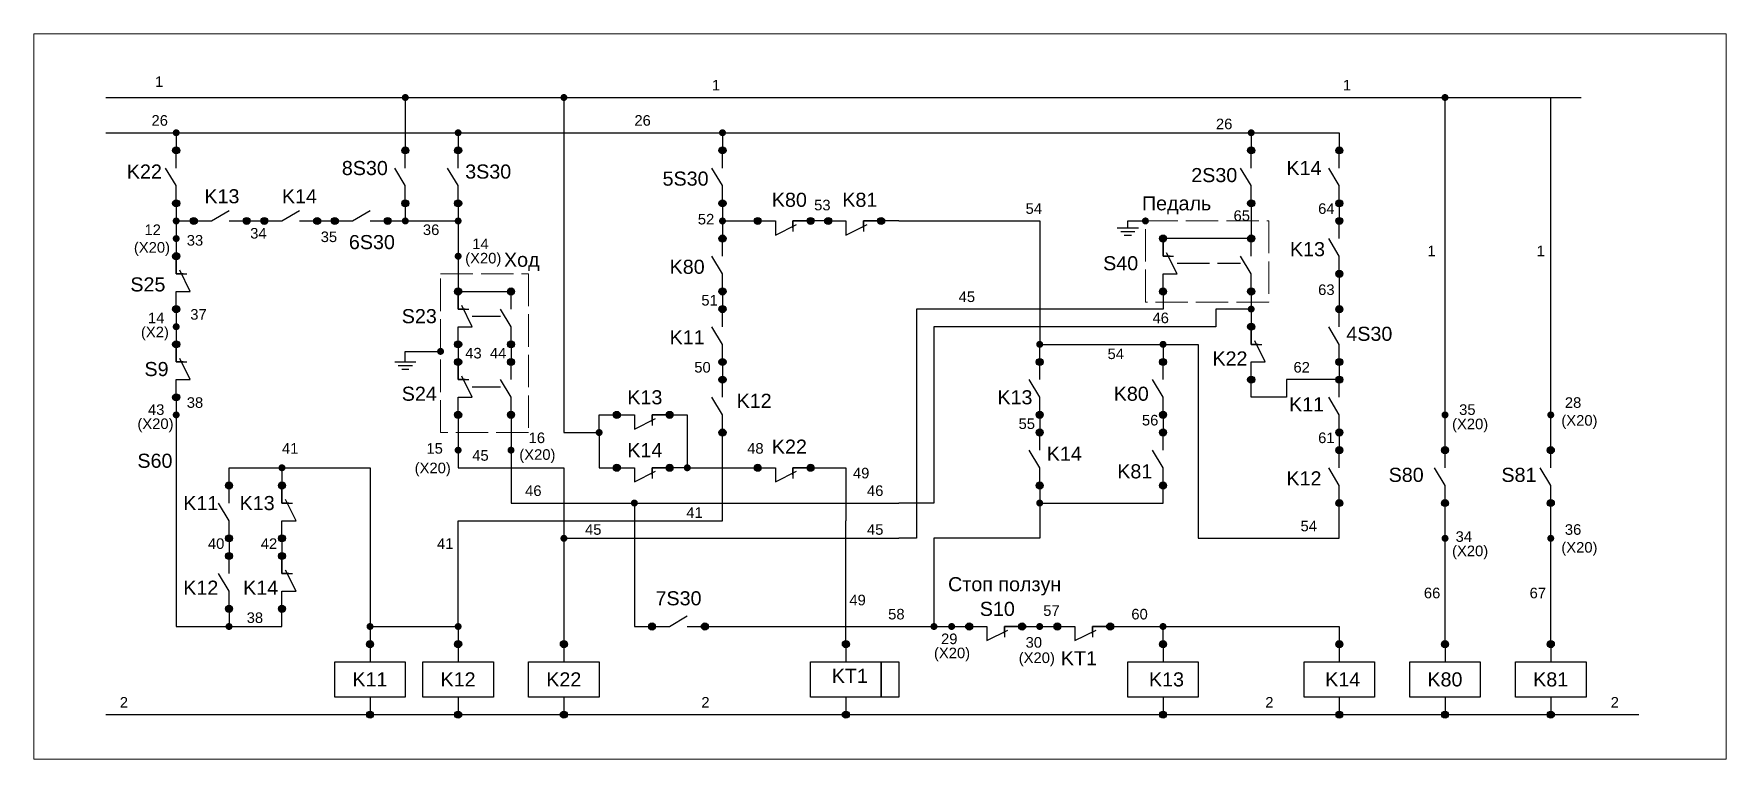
# Paper-space layout 'Лист2' of a CAD drawing. Header units: millimetres. Extents: x 2 to 277, y 49 to 166.
# The model-space entities are those that its viewports show. They can reach past a viewport. Long polylines and large blocks are cut down to what shows.
import ezdxf

# ---------------------------------------------------------------- set-up
doc = ezdxf.new("R2010")
doc.units = ezdxf.units.MM
doc.linetypes.add('ACAD_ISO02W100', pattern=[15, 12, -3])
doc.layers.get('0').update_dxf_attribs({"color": 250, "lineweight": 30})
for name, color, linetype, lineweight in [('Обозн.', 1, 'Continuous', 20), ('Провода', 5, 'Continuous', 20), ('Разъемы', 3, 'Continuous', 20)]:
    doc.layers.add(name, color=color, linetype=linetype, lineweight=lineweight)
doc.styles.get("Standard").update_dxf_attribs({"font": 'arial.ttf'})

# ---------------------------------------------------------------- blocks, each defined once
blk = doc.blocks.new('*U9')
h = blk.add_hatch(color=256)
h.dxf.hatch_style = 1
h.paths.add_polyline_path([(1, 0, 1), (-1, 0, 1)])
h = blk.add_hatch(color=256)
h.dxf.hatch_style = 1
h.paths.add_polyline_path([(1, 0, 1), (-1, 0, 1)])
h = blk.add_hatch(color=256)
h.dxf.hatch_style = 1
h.paths.add_polyline_path([(1, 0, 1), (-1, 0, 1)])
h = blk.add_hatch(color=256)
h.dxf.hatch_style = 1
h.paths.add_polyline_path([(16, 0, 1), (14, 0, 1)])
h = blk.add_hatch(color=256)
h.dxf.hatch_style = 1
h.paths.add_polyline_path([(16, 0, 1), (14, 0, 1)])
h = blk.add_hatch(color=256)
h.dxf.hatch_style = 1
h.paths.add_polyline_path([(16, 0, 1), (14, 0, 1)])
for points in [[(1, 0), (5, 0), (10, 3)], [(10, 0), (14, 0)]]:
    blk.add_lwpolyline(points)
for centre in [(0, 0), (0, 0), (0, 0), (15, 0), (15, 0), (15, 0)]:
    blk.add_circle(centre, 1)
blk = doc.blocks.new('Контакт')
h = blk.add_hatch(color=256)
h.dxf.hatch_style = 1
h.paths.add_polyline_path([(1, 0, 1), (-1, 0, 1)])
h = blk.add_hatch(color=256)
h.dxf.hatch_style = 1
h.paths.add_polyline_path([(1, 0, 1), (-1, 0, 1)])
h = blk.add_hatch(color=256)
h.dxf.hatch_style = 1
h.paths.add_polyline_path([(1, 0, 1), (-1, 0, 1)])
h = blk.add_hatch(color=256)
h.dxf.hatch_style = 1
h.paths.add_polyline_path([(16, 0, 1), (14, 0, 1)])
h = blk.add_hatch(color=256)
h.dxf.hatch_style = 1
h.paths.add_polyline_path([(16, 0, 1), (14, 0, 1)])
h = blk.add_hatch(color=256)
h.dxf.hatch_style = 1
h.paths.add_polyline_path([(16, 0, 1), (14, 0, 1)])
for points in [[(1, 0), (5, 0), (10, 3)], [(10, 0), (14, 0)]]:
    blk.add_lwpolyline(points)
for centre in [(0, 0), (0, 0), (0, 0), (15, 0), (15, 0), (15, 0)]:
    blk.add_circle(centre, 1)
blk = doc.blocks.new('*U8')
h = blk.add_hatch(color=256)
h.dxf.hatch_style = 1
h.paths.add_polyline_path([(1, 0, 1), (-1, 0, 1)])
h = blk.add_hatch(color=256)
h.dxf.hatch_style = 1
h.paths.add_polyline_path([(1, 0, 1), (-1, 0, 1)])
h = blk.add_hatch(color=256)
h.dxf.hatch_style = 1
h.paths.add_polyline_path([(16, 0, 1), (14, 0, 1)])
h = blk.add_hatch(color=256)
h.dxf.hatch_style = 1
h.paths.add_polyline_path([(16, 0, 1), (14, 0, 1)])
for points in [[(1, 0), (5, 0), (5, -4), (11, -1)], [(1, 0), (5, 0), (5, -4), (11, -1)], [(10, -2), (10, 0), (14, 0)], [(14, 0), (10, 0), (10, -3)]]:
    blk.add_lwpolyline(points)
for centre in [(0, 0), (0, 0), (15, 0), (15, 0)]:
    blk.add_circle(centre, 1)
blk = doc.blocks.new('Катушка')
at = {"true_color": 0xffffff}
h = blk.add_hatch(color=7, dxfattribs=at)
h.dxf.hatch_style = 1
h.paths.add_polyline_path([(1, 0, 1), (-1, 0, 1)])
h = blk.add_hatch(color=7, dxfattribs=at)
h.dxf.hatch_style = 1
h.paths.add_polyline_path([(1, -20, 1), (-1, -20, 1)])
for p, q in [((0, -1), (0, -5)), ((0, -15), (0, -19))]:
    blk.add_line(p, q)
blk.add_lwpolyline([(-10, -5), (10, -5), (10, -15), (-10, -15)], close=True)
for centre in [(0, 0), (0, -20)]:
    blk.add_circle(centre, 1)
blk = doc.blocks.new('*U12')
at = {"true_color": 0xffffff}
h = blk.add_hatch(color=7, dxfattribs=at)
h.dxf.hatch_style = 1
h.paths.add_polyline_path([(1, 0, 1), (-1, 0, 1)])
h = blk.add_hatch(color=7, dxfattribs=at)
h.dxf.hatch_style = 1
h.paths.add_polyline_path([(1, -20, 1), (-1, -20, 1)])
for p, q in [((0, -1), (0, -5)), ((0, -15), (0, -19))]:
    blk.add_line(p, q)
blk.add_lwpolyline([(-10, -5), (10, -5), (10, -15), (-10, -15)], close=True)
for centre in [(0, 0), (0, -20)]:
    blk.add_circle(centre, 1)
blk = doc.blocks.new('111')
blk.add_lwpolyline([(0, 0), (5, 0), (5, -10), (0, -10)], close=True)
blk = doc.blocks.new('*U13')
at = {"true_color": 0xffffff}
h = blk.add_hatch(color=7, dxfattribs=at)
h.dxf.hatch_style = 1
h.paths.add_polyline_path([(1, 0, 1), (-1, 0, 1)])
h = blk.add_hatch(color=7, dxfattribs=at)
h.dxf.hatch_style = 1
h.paths.add_polyline_path([(1, -20, 1), (-1, -20, 1)])
for p, q in [((0, -1), (0, -5)), ((0, -15), (0, -19))]:
    blk.add_line(p, q)
blk.add_lwpolyline([(-10, -5), (10, -5), (10, -15), (-10, -15)], close=True)
for centre in [(0, 0), (0, -20)]:
    blk.add_circle(centre, 1)
blk.add_blockref('111', (10, -5))

msp = doc.modelspace()

# ---------------------------------------------------------------- hatches: boundary and pattern name
h = msp.add_hatch(color=256)
h.dxf.hatch_style = 1
h.set_gradient(color1=(51, 51, 51), color2=(0, 0, 0), one_color=1)
edge = h.paths.add_edge_path()
edge.add_arc((560, -125), 1, 0, 360)
h = msp.add_hatch(color=256)
h.dxf.hatch_style = 1
h.set_gradient(color1=(51, 51, 51), color2=(0, 0, 0), one_color=1)
edge = h.paths.add_edge_path()
edge.add_arc((605, -125), 1, 0, 360)
h = msp.add_hatch(color=256)
h.dxf.hatch_style = 1
h.set_gradient(color1=(51, 51, 51), color2=(0, 0, 0), one_color=1)
edge = h.paths.add_edge_path()
edge.add_arc((855, -125), 1, 0, 360)
h = msp.add_hatch(color=256)
h.dxf.hatch_style = 1
h.set_gradient(color1=(51, 51, 51), color2=(0, 0, 0), one_color=1)
edge = h.paths.add_edge_path()
edge.add_arc((495, -135), 1, 0, 360)
h = msp.add_hatch(color=256)
h.dxf.hatch_style = 1
h.set_gradient(color1=(51, 51, 51), color2=(0, 0, 0), one_color=1)
edge = h.paths.add_edge_path()
edge.add_arc((575, -135), 1, 0, 360)
h = msp.add_hatch(color=256)
h.dxf.hatch_style = 1
h.set_gradient(color1=(51, 51, 51), color2=(0, 0, 0), one_color=1)
edge = h.paths.add_edge_path()
edge.add_arc((650, -135), 1, 0, 360)
h = msp.add_hatch(color=256)
h.dxf.hatch_style = 1
h.set_gradient(color1=(51, 51, 51), color2=(0, 0, 0), one_color=1)
edge = h.paths.add_edge_path()
edge.add_arc((800, -135), 1, 0, 360)
h = msp.add_hatch(color=256)
h.dxf.hatch_style = 1
h.set_gradient(color1=(51, 51, 51), color2=(0, 0, 0), one_color=1)
edge = h.paths.add_edge_path()
edge.add_arc((495, -160), 1, 0, 360)
h = msp.add_hatch(color=256)
h.dxf.hatch_style = 1
h.set_gradient(color1=(51, 51, 51), color2=(0, 0, 0), one_color=1)
edge = h.paths.add_edge_path()
edge.add_arc((560, -160), 1, 0, 360)
h = msp.add_hatch(color=256)
h.dxf.hatch_style = 1
h.set_gradient(color1=(51, 51, 51), color2=(0, 0, 0), one_color=1)
edge = h.paths.add_edge_path()
edge.add_arc((575, -160), 1, 0, 360)
h = msp.add_hatch(color=256)
h.dxf.hatch_style = 1
h.set_gradient(color1=(51, 51, 51), color2=(0, 0, 0), one_color=1)
edge = h.paths.add_edge_path()
edge.add_arc((650, -160), 1, 0, 360)
h = msp.add_hatch(color=256)
h.dxf.hatch_style = 1
h.set_gradient(color1=(51, 51, 51), color2=(0, 0, 0), one_color=1)
edge = h.paths.add_edge_path()
edge.add_arc((770, -160), 1, 0, 360)
h = msp.add_hatch(color=256)
h.dxf.hatch_style = 1
h.set_gradient(color1=(51, 51, 51), color2=(0, 0, 0), one_color=1)
edge = h.paths.add_edge_path()
edge.add_arc((495, -165), 1, 0, 360)
h = msp.add_hatch(color=256)
h.dxf.hatch_style = 1
h.set_gradient(color1=(51, 51, 51), color2=(0, 0, 0), one_color=1)
edge = h.paths.add_edge_path()
edge.add_arc((575, -170), 1, 0, 360)
h = msp.add_hatch(color=256)
h.dxf.hatch_style = 1
h.set_gradient(color1=(51, 51, 51), color2=(0, 0, 0), one_color=1)
edge = h.paths.add_edge_path()
edge.add_arc((800, -185), 1, 0, 360)
h = msp.add_hatch(color=256)
h.dxf.hatch_style = 1
h.set_gradient(color1=(51, 51, 51), color2=(0, 0, 0), one_color=1)
edge = h.paths.add_edge_path()
edge.add_arc((495, -190), 1, 0, 360)
h = msp.add_hatch(color=256)
h.dxf.hatch_style = 1
h.set_gradient(color1=(51, 51, 51), color2=(0, 0, 0), one_color=1)
edge = h.paths.add_edge_path()
edge.add_arc((570, -197), 1, 0, 360)
h = msp.add_hatch(color=256)
h.dxf.hatch_style = 1
h.set_gradient(color1=(51, 51, 51), color2=(0, 0, 0), one_color=1)
edge = h.paths.add_edge_path()
edge.add_arc((740, -195), 1, 0, 360)
h = msp.add_hatch(color=256)
h.dxf.hatch_style = 1
h.set_gradient(color1=(51, 51, 51), color2=(0, 0, 0), one_color=1)
edge = h.paths.add_edge_path()
edge.add_arc((775, -195), 1, 0, 360)
h = msp.add_hatch(color=256)
h.dxf.hatch_style = 1
h.set_gradient(color1=(51, 51, 51), color2=(0, 0, 0), one_color=1)
edge = h.paths.add_edge_path()
edge.add_arc((495, -215), 1, 0, 360)
h = msp.add_hatch(color=256)
h.dxf.hatch_style = 1
h.set_gradient(color1=(51, 51, 51), color2=(0, 0, 0), one_color=1)
edge = h.paths.add_edge_path()
edge.add_arc((855, -215), 1, 0, 360)
h = msp.add_hatch(color=256)
h.dxf.hatch_style = 1
h.set_gradient(color1=(51, 51, 51), color2=(0, 0, 0), one_color=1)
edge = h.paths.add_edge_path()
edge.add_arc((885, -215), 1, 0, 360)
h = msp.add_hatch(color=256)
h.dxf.hatch_style = 1
h.set_gradient(color1=(51, 51, 51), color2=(0, 0, 0), one_color=1)
edge = h.paths.add_edge_path()
edge.add_arc((615, -220), 1, 0, 360)
h = msp.add_hatch(color=256)
h.dxf.hatch_style = 1
h.set_gradient(color1=(51, 51, 51), color2=(0, 0, 0), one_color=1)
edge = h.paths.add_edge_path()
edge.add_arc((575, -225), 1, 0, 360)
h = msp.add_hatch(color=256)
h.dxf.hatch_style = 1
h.set_gradient(color1=(51, 51, 51), color2=(0, 0, 0), one_color=1)
edge = h.paths.add_edge_path()
edge.add_arc((590, -225), 1, 0, 360)
h = msp.add_hatch(color=256)
h.dxf.hatch_style = 1
h.set_gradient(color1=(51, 51, 51), color2=(0, 0, 0), one_color=1)
edge = h.paths.add_edge_path()
edge.add_arc((525, -230), 1, 0, 360)
h = msp.add_hatch(color=256)
h.dxf.hatch_style = 1
h.set_gradient(color1=(51, 51, 51), color2=(0, 0, 0), one_color=1)
edge = h.paths.add_edge_path()
edge.add_arc((640, -230), 1, 0, 360)
h = msp.add_hatch(color=256)
h.dxf.hatch_style = 1
h.set_gradient(color1=(51, 51, 51), color2=(0, 0, 0), one_color=1)
edge = h.paths.add_edge_path()
edge.add_arc((625, -240), 1, 0, 360)
h = msp.add_hatch(color=256)
h.dxf.hatch_style = 1
h.set_gradient(color1=(51, 51, 51), color2=(0, 0, 0), one_color=1)
edge = h.paths.add_edge_path()
edge.add_arc((740, -240), 1, 0, 360)
h = msp.add_hatch(color=256)
h.dxf.hatch_style = 1
h.set_gradient(color1=(51, 51, 51), color2=(0, 0, 0), one_color=1)
edge = h.paths.add_edge_path()
edge.add_arc((605, -250), 1, 0, 360)
h = msp.add_hatch(color=256)
h.dxf.hatch_style = 1
h.set_gradient(color1=(51, 51, 51), color2=(0, 0, 0), one_color=1)
edge = h.paths.add_edge_path()
edge.add_arc((855, -250), 1, 0, 360)
h = msp.add_hatch(color=256)
h.dxf.hatch_style = 1
h.set_gradient(color1=(51, 51, 51), color2=(0, 0, 0), one_color=1)
edge = h.paths.add_edge_path()
edge.add_arc((885, -250), 1, 0, 360)
h = msp.add_hatch(color=256)
h.dxf.hatch_style = 1
h.set_gradient(color1=(51, 51, 51), color2=(0, 0, 0), one_color=1)
edge = h.paths.add_edge_path()
edge.add_arc((510, -275), 1, 0, 360)
h = msp.add_hatch(color=256)
h.dxf.hatch_style = 1
h.set_gradient(color1=(51, 51, 51), color2=(0, 0, 0), one_color=1)
edge = h.paths.add_edge_path()
edge.add_arc((550, -275), 1, 0, 360)
h = msp.add_hatch(color=256)
h.dxf.hatch_style = 1
h.set_gradient(color1=(51, 51, 51), color2=(0, 0, 0), one_color=1)
edge = h.paths.add_edge_path()
edge.add_arc((575, -275), 1, 0, 360)
h = msp.add_hatch(color=256)
h.dxf.hatch_style = 1
h.set_gradient(color1=(51, 51, 51), color2=(0, 0, 0), one_color=1)
edge = h.paths.add_edge_path()
edge.add_arc((710, -275), 1, 0, 360)
h = msp.add_hatch(color=256)
h.dxf.hatch_style = 1
h.set_gradient(color1=(51, 51, 51), color2=(0, 0, 0), one_color=1)
edge = h.paths.add_edge_path()
edge.add_arc((715, -275), 1, 0, 360)
h = msp.add_hatch(color=256)
h.dxf.hatch_style = 1
h.set_gradient(color1=(51, 51, 51), color2=(0, 0, 0), one_color=1)
edge = h.paths.add_edge_path()
edge.add_arc((740, -275), 1, 0, 360)
h = msp.add_hatch(color=256)
h.dxf.hatch_style = 1
h.set_gradient(color1=(51, 51, 51), color2=(0, 0, 0), one_color=1)
edge = h.paths.add_edge_path()
edge.add_arc((775, -275), 1, 0, 360)

# ---------------------------------------------------------------- linework, layer by layer
for p, q in [((475, -125), (893.63, -125)), ((560, -125), (560, -140)), ((605, -125), (605, -220)), ((855, -225), (855, -125)), ((885, -225), (885, -125)), ((475, -135), (825, -135)), ((495, -135), (495, -140)), ((575, -135), (575, -140)), ((650, -135), (650, -140)), ((800, -135), (800, -140)), ((824, -135), (824, -135)), ((824, -135), (824, -135)), ((825, -135), (825, -140)), ((495, -155), (495, -170)), ((560, -155), (560, -160)), ((575, -155), (575, -160)), ((650, -155), (650, -165)), ((800, -155), (800, -165)), ((825, -155), (825, -160)), ((495, -160), (500, -160)), ((515, -160), (520, -160)), ((535, -160), (540, -160)), ((555, -160), (575, -160)), ((575, -160), (575, -180)), ((650, -160), (660, -160)), ((680, -160), (675, -160)), ((700, -160), (695, -160)), ((700, -160), (740, -160)), ((740, -160), (740, -195)), ((762, -162), (768, -162)), ((763, -163), (767, -163)), ((765, -162), (765, -160)), ((765, -160), (770, -160)), ((764, -164), (766, -164)), ((800, -165), (775, -165)), ((825, -175), (825, -185)), ((575, -180), (590, -180)), ((650, -180), (650, -185)), ((775, -180), (775, -185)), ((800, -180), (800, -190)), ((495, -185), (495, -195)), ((775, -185), (705, -185)), ((705, -185), (705, -250)), ((800, -185), (790, -185)), ((790, -185), (790, -190)), ((790, -190), (710, -190)), ((710, -190), (710, -240)), ((575, -195), (575, -200)), ((590, -195), (590, -200)), ((740, -200), (740, -195)), ((740, -195), (775, -195)), ((775, -195), (775, -200)), ((775, -195), (785, -195)), ((785, -195), (785, -250)), ((557, -200), (563, -200)), ((558, -201), (562, -201)), ((560, -200), (560, -197)), ((560, -197), (570, -197)), ((650, -200), (650, -205)), ((825, -200), (825, -205)), ((559, -202), (561, -202)), ((800, -210), (800, -205)), ((825, -205), (810, -205)), ((810, -205), (810, -210)), ((495, -210), (495, -220)), ((810, -210), (800, -210)), ((575, -215), (575, -230)), ((590, -215), (590, -235)), ((615, -220), (615, -215)), ((615, -215), (620, -215)), ((635, -215), (640, -215)), ((640, -215), (640, -230)), ((740, -215), (740, -220)), ((775, -215), (775, -220)), ((495, -220), (495, -275)), ((605, -220), (615, -220)), ((615, -220), (615, -230)), ((650, -245), (650, -220)), ((825, -220), (825, -225)), ((510, -235), (510, -230)), ((510, -230), (525, -230)), ((525, -230), (525, -235)), ((525, -230), (550, -230)), ((550, -230), (550, -279)), ((575, -230), (605, -230)), ((605, -230), (605, -279)), ((615, -230), (620, -230)), ((640, -230), (635, -230)), ((640, -230), (660, -230)), ((675, -230), (685, -230)), ((685, -230), (685, -245)), ((590, -235), (590, -240)), ((740, -235), (740, -250)), ((775, -240), (775, -235)), ((590, -240), (625, -240)), ((625, -240), (625, -275)), ((625, -240), (700, -240)), ((710, -240), (700, -240)), ((740, -240), (775, -240)), ((825, -250), (825, -240)), ((855, -280), (855, -240)), ((885, -279), (885, -240)), ((575, -250), (575, -245)), ((575, -245), (650, -245)), ((685, -279), (685, -245)), ((510, -250), (510, -255)), ((525, -250), (525, -255)), ((575, -275), (575, -250)), ((605, -250), (700, -250)), ((705, -250), (700, -250)), ((740, -250), (710, -250)), ((710, -250), (710, -275)), ((785, -250), (825, -250)), ((510, -270), (510, -275)), ((525, -275), (525, -270)), ((495, -275), (525, -275)), ((550, -275), (575, -275)), ((575, -275), (575, -279)), ((625, -275), (630, -275)), ((645, -275), (685, -275)), ((685, -275), (720, -275)), ((710, -275), (710, -275)), ((735, -275), (745, -275)), ((760, -275), (775, -275)), ((775, -279), (775, -275)), ((775, -275), (825, -275)), ((825, -275), (825, -279)), ((475, -300), (549, -300)), ((551, -300), (574, -300)), ((576, -300), (604, -300)), ((606, -300), (625, -300)), ((625, -300), (684, -300)), ((686, -300), (726, -300)), ((726, -300), (774, -300)), ((776, -300), (824, -300)), ((826, -300), (854, -300)), ((856, -300), (884, -300)), ((886, -300), (910, -300))]:
    msp.add_line(p, q)
at = {"linetype": 'ACAD_ISO02W100', "ltscale": 0.25}
for p, q in [((779, -172), (797, -172)), ((579, -187), (587, -187)), ((579, -207), (587, -207))]:
    msp.add_line(p, q, dxfattribs=at)
msp.add_lwpolyline([(770, -160), (770, -160), (770, -160), (770, -160)], close=True)
at = {"linetype": 'ACAD_ISO02W100', "lineweight": 20, "ltscale": 0.25}
for points in [[(770, -160), (805, -160), (805, -183), (770, -183)], [(570, -175), (595, -175), (595, -220), (570, -220)]]:
    msp.add_lwpolyline(points, close=True, dxfattribs=at)

# ---------------------------------------------------------------- block references
for name, p, rotation in [('*U9', (495, -155), 90.00002031079703), ('*U9', (560, -155), 90.00002031079703), ('*U9', (575, -155), 90.00002031079703), ('*U9', (650, -155), 90.00002031079703), ('*U9', (800, -155), 90.00002031079703), ('*U9', (825, -155), 90.00002031079703), ('*U8', (660, -160), 1.894594996928023e-05), ('*U8', (680, -160), 1.894594996928023e-05), ('*U9', (825, -175), 90.00002031079703), ('*U9', (650, -180), 90.00002031079703), ('*U8', (775, -180), 90.00002031079703), ('*U9', (800, -180), 90.00002031079703), ('*U8', (495, -185), 90.00002031079703), ('*U8', (575, -195), 90.00002031079703), ('*U9', (590, -195), 90.00002031079703), ('*U9', (650, -200), 90.00002031079703), ('*U9', (825, -200), 90.00002031079703), ('*U8', (800, -205), 90.00002031079703), ('*U8', (495, -210), 90.00002031079703), ('*U8', (575, -215), 90.00002031079703), ('*U9', (590, -215), 90.00002031079703), ('*U9', (740, -215), 90.00002031079703), ('*U9', (775, -215), 90.00002031079703), ('*U9', (650, -220), 90.00002031079703), ('*U9', (825, -220), 90.00002031079703), ('*U9', (740, -235), 90.00002031079703), ('*U9', (775, -235), 90.00002031079703), ('*U9', (825, -240), 90.00002031079703), ('*U9', (855, -240), 90.00002031079703), ('*U9', (885, -240), 90.00002031079703), ('*U9', (510, -250), 90.00002031079703), ('*U8', (525, -250), 90.00002031079703), ('*U9', (510, -270), 90.00002031079703), ('*U8', (525, -270), 90.00002031079703)]:
    msp.add_blockref(name, p, dxfattribs=dict(rotation=rotation))
for name, p in [('Контакт', (500, -160)), ('Контакт', (520, -160)), ('Контакт', (540, -160)), ('*U8', (620, -215)), ('*U8', (620, -230)), ('*U8', (660, -230)), ('Контакт', (630, -275)), ('*U8', (720, -275)), ('*U8', (745, -275)), ('Катушка', (550, -280)), ('Катушка', (575, -280)), ('*U12', (605, -280)), ('*U13', (685, -280)), ('*U12', (775, -280)), ('*U12', (825, -280)), ('*U12', (855, -280)), ('*U12', (885, -280))]:
    msp.add_blockref(name, p)

# ---------------------------------------------------------------- texts
at = {"layer": 'Обозн.'}
for s, p in [('K22', (481, -148)), ('8S30', (542, -147)), ('3S30', (577, -148)), ('K14', (810, -147)), ('5S30', (633, -150)), ('2S30', (783, -149)), ('K13', (503, -155)), ('K14', (525, -155)), ('Педаль', (769, -157)), ('6S30', (544, -168)), ('K13', (811, -170)), ('Ход', (588, -173)), ('K80', (635, -175)), ('S40', (758, -174)), ('S25', (482, -180)), ('S23', (559, -189)), ('K11', (635, -195)), ('4S30', (827, -194)), ('S9', (486, -204)), ('K22', (789, -201)), ('S24', (559, -211)), ('K13', (623, -212)), ('K12', (654, -213)), ('K13', (728, -212)), ('K80', (761, -211)), ('K11', (810.75, -214)), ('K14', (623, -227)), ('K22', (664, -226)), ('K14', (742, -228)), ('S60', (484, -230)), ('S80', (839, -234)), ('S81', (871, -234)), ('K12', (810, -235)), ('K11', (497, -242)), ('K13', (513, -242)), ('K12', (497, -266)), ('K14', (514, -266)), ('Стоп ползун', (714, -265)), ('7S30', (631, -269)), ('S10', (723, -272)), ('KT1', (746, -286)), ('K11', (545, -292)), ('K12', (570, -292)), ('K22', (600, -292)), ('KT1', (681, -291)), ('K13', (771, -292)), ('K14', (821, -292)), ('K80', (850, -292))]:
    msp.add_text(s, height=4, dxfattribs=at).set_placement(p)
for s, p in [('K80', (664, -156)), ('K81', (684, -156)), ('K81', (762, -233)), ('K81', (880, -292))]:
    msp.add_text(s, height=4, rotation=360, dxfattribs=at).set_placement(p)
at = {"layer": 'Провода'}
for s, p in [('1', (489, -122)), ('1', (647, -123)), ('1', (826, -123)), ('26', (488, -133)), ('26', (625, -133)), ('26', (790, -134)), ('52', (643, -161)), ('53', (676, -157)), ('54', (736, -158)), ('65', (795, -160)), ('64', (819, -158)), ('34', (516, -165)), ('35', (536, -166)), ('36', (565, -164)), ('33', (498, -167)), ('1', (850, -170)), ('1', (881, -170)), ('51', (644, -184)), ('45', (717, -183)), ('63', (819, -181)), ('37', (499, -188)), ('46', (772, -189)), ('43', (577, -199)), ('44', (584, -199)), ('54', (759.25, -199.18)), ('50', (642, -203)), ('62', (812, -203)), ('38', (498, -213)), ('55', (734, -219)), ('56', (769, -218)), ('61', (819, -223)), ('41', (525, -226)), ('45', (579, -228)), ('48', (657, -226)), ('49', (687, -233)), ('46', (594, -238)), ('46', (691, -238)), ('41', (639.73, -244.2)), ('45', (611, -249)), ('45', (691, -249)), ('54', (814, -248)), ('40', (504, -253)), ('42', (519, -253)), ('41', (569, -253)), ('66', (849, -267)), ('67', (879, -267)), ('49', (686, -269)), ('38', (515, -274)), ('58', (697, -273)), ('57', (741, -272)), ('60', (766, -273)), ('2', (479, -298)), ('2', (644, -298)), ('2', (804, -298)), ('2', (902, -298))]:
    msp.add_text(s, height=3, dxfattribs=at).set_placement(p)
at = {"layer": 'Разъемы'}
for s, p in [('12', (486, -164)), ('(X20)', (483, -169)), ('14', (579, -168)), ('(X20)', (577, -172.05)), ('14', (487, -189)), ('(X2)', (485, -193)), ('28', (889, -213)), ('(X20)', (484, -219)), ('43', (487, -215)), ('(X20)', (857, -219.06)), ('35', (859, -215)), ('(X20)', (888, -218.06)), ('16', (595, -223)), ('15', (566, -226)), ('(X20)', (592.35, -227.74)), ('(X20)', (562.66, -231.55)), ('34', (858, -251)), ('36', (889, -249)), ('(X20)', (857, -255.06)), ('(X20)', (888, -254.06)), ('29', (712, -280)), ('30', (736, -281)), ('(X20)', (710, -284)), ('(X20)', (734.05, -285.36))]:
    msp.add_text(s, height=3, dxfattribs=at).set_placement(p)

psp = doc.layouts.new('Лист2')

# ---------------------------------------------------------------- viewports
at = {"layer": 'Defpoints', "view_target_point": (2344.07, 8973.98)}
psp.add_viewport(center=(139.38, 107.59), size=(274.37, 117.5165), view_center_point=(-1649.38, -9183.77), view_height=205.6538, dxfattribs=at)

doc.saveas('drawing.dxf')
